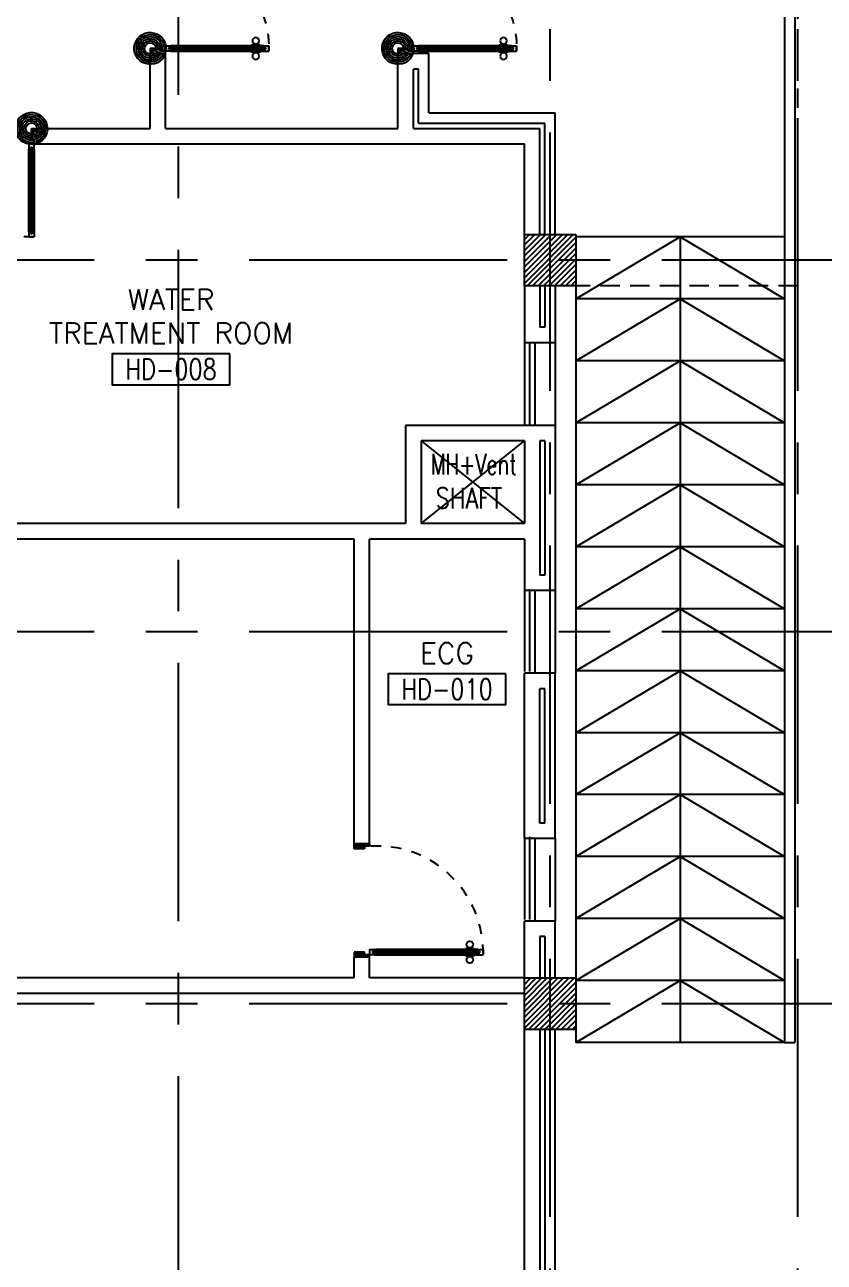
# Model space of a CAD drawing. Extents: x 417866.9 to 417960.2, y 43448 to 43538.2.
# Drawn here: x 417942.85 to 417950.59, y 43471.57 to 43483.55 of the extents above; entities that cross this region are included whole.
import ezdxf
from ezdxf.enums import TextEntityAlignment as Align

# ---------------------------------------------------------------- set-up
doc = ezdxf.new("R2010")
doc.units = 0
doc.header["$MEASUREMENT"] = 0
doc.header["$PDMODE"] = 3
doc.header["$PDSIZE"] = 0.1
for name, pattern in [('CENTERX2', [4, 2.5, -0.5, 0.5, -0.5]), ('HIDDEN', [0.375, 0.25, -0.125]), ('HIDDEN2', [0.1875, 0.125, -0.0625])]:
    doc.linetypes.add(name, pattern=pattern)
doc.layers.get('0').update_dxf_attribs({"color": 11, "linetype": 'CONTINUOUS'})
doc.layers.get('DEFPOINTS').update_dxf_attribs({"color": 11, "linetype": 'CONTINUOUS'})
for name, color, linetype in [('AX-DIM', 11, 'CONTINUOUS'), ('AXES', 11, 'CENTERX2'), ('CANOPY-LN', 11, 'CONTINUOUS'), ('COL', 11, 'CONTINUOUS'), ('DOOR', 11, 'CONTINUOUS'), ('Handrail', 11, 'CONTINUOUS'), ('HAT', 11, 'CONTINUOUS'), ('INSUL', 11, 'CONTINUOUS'), ('Ramb', 11, 'CONTINUOUS'), ('RM-BOX', 11, 'CONTINUOUS'), ('RM-NAME', 11, 'CONTINUOUS'), ('RM-NO', 11, 'CONTINUOUS'), ('SHAFT', 11, 'CONTINUOUS'), ('WALL', 11, 'CONTINUOUS'), ('WIN', 11, 'CONTINUOUS')]:
    doc.layers.add(name, color=color, linetype=linetype)
doc.styles.add('ROMANS', font='ROMANS.shx', dxfattribs={"width": 0.6})
doc.dimstyles.new('STANDARD in', dxfattribs={"dimtxt": 0.2, "dimasz": 0.1, "dimexe": 0.07, "dimexo": 0.05, "dimgap": 0.1, "dimtad": 1, "dimdec": 0, "dimlfac": 1000, "dimzin": 0, "dimdsep": 46, "dimtxsty": 'ROMANS', "dimblk": 'ARCHTICK', "dimcen": 0.05, "dimdle": 0.05, "dimclrd": 7, "dimclre": 7, "dimclrt": 2, "dimadec": 0, "dimazin": 0, "dimtfac": 1, "dimtdec": 0, "dimtmove": 2, "dimatfit": 3, "dimldrblk": 'ARCHTICK', "dimfxl": 0, "dimtolj": 1, "dimtzin": 0, "dimarcsym": 0})

# ---------------------------------------------------------------- blocks, each defined once
blk = doc.blocks.new('_ARCHTICK')
at = {"color": 0, "linetype": 'ByBlock', "const_width": 0.15}
blk.add_lwpolyline([(-0.5, -0.5), (0.5, 0.5)], dxfattribs=at)
blk = doc.blocks.new('*D194')
at = {"layer": 'AX-DIM', "color": 7, "lineweight": -2}
for p, q in [((417958.81937435, 43525.99432208099), (417958.81937435, 43466.57432208101)), ((417948.2366168632, 43525.94432208099), (417958.88937435, 43525.94432208099)), ((417948.2366168632, 43466.62432208101), (417958.88937435, 43466.62432208101))]:
    blk.add_line(p, q, dxfattribs=at)
at = {"layer": 'DEFPOINTS', "color": 0}
for p in [(417948.1866168632, 43525.94432208099), (417948.1866168632, 43466.62432208101), (417958.81937435, 43466.62432208101)]:
    blk.add_point(p, dxfattribs=at)
at = {"layer": 'AX-DIM', "color": 7, "lineweight": -2, "xscale": 0.1, "yscale": 0.1, "zscale": 0.1}
for p, rotation in [((417958.81937435, 43525.94432208099), 90), ((417958.81937435, 43466.62432208101), 270)]:
    blk.add_blockref('_ARCHTICK', p, dxfattribs=dict(at, rotation=rotation))
at = {"layer": 'AX-DIM', "color": 2, "insert": (417958.61937435, 43496.28432208107), "char_height": 0.2, "attachment_point": 5, "rotation": 90, "style": 'ROMANS'}
blk.add_mtext('\\A1;59320', dxfattribs=at)
blk = doc.blocks.new('RM1')
at = {"layer": 'RM-BOX'}
blk.add_lwpolyline([(569.8908462408872, -200), (-569.890846240829, -200), (-569.8908462407999, -500), (569.8908462407999, -500)], close=True, dxfattribs=at)
at = {"layer": 'RM-NAME', "style": 'ROMANS'}
for tag, p in [('ROOMNAME1', (-5.820766091346741e-11, 323.8095238095266)), ('ROOMNAME2', (0, 0))]:
    blk.add_attdef(tag, text='', height=200, dxfattribs=at).set_placement(p, align=Align.MIDDLE)
at = {"layer": 'RM-NO', "style": 'ROMANS', "width": 0.8}
blk.add_attdef('ROOMNO', text='', height=200, dxfattribs=at).set_placement((0, -350), align=Align.MIDDLE)
blk = doc.blocks.new('COL50')
at = {"layer": 'COL'}
blk.add_lwpolyline([(-249.9999999999709, 250), (-249.9999999999418, -250), (250, -250), (249.9999999999709, 250)], close=True, dxfattribs=at)
blk = doc.blocks.new('*X65')
at = {"color": 0}
for p, q in [((253128.5557043089, 17874.12960354456), (253615.4261007644, 18361.00000000003)), ((253128.5557043089, 17927.16261213355), (253562.3930921754, 18361.00000000003)), ((253128.5557043089, 17980.19562072254), (253509.3600835864, 18361.00000000003)), ((253128.5557043089, 18033.22862931154), (253456.3270749974, 18361.00000000003)), ((253128.5557043089, 18086.26163790053), (253403.2940664084, 18361.00000000003)), ((253128.5557043089, 18139.29464648952), (253350.2610578194, 18361.00000000003)), ((253128.5557043089, 18192.32765507852), (253297.2280492304, 18361.00000000003)), ((253128.5557043089, 18245.36066366751), (253244.1950406414, 18361.00000000003)), ((253128.5557043089, 18298.39367225651), (253191.1620320524, 18361.00000000003)), ((253128.5557043089, 18351.4266808455), (253138.1290234635, 18361.00000000003)), ((253168.4591093534, 17861.00000000003), (253628.5557043089, 18321.09659495553)), ((253221.4921179424, 17861.00000000003), (253628.5557043089, 18268.06358636653)), ((253274.5251265313, 17861.00000000003), (253628.5557043088, 18215.03057777754)), ((253327.5581351203, 17861.00000000003), (253628.5557043088, 18161.99756918855)), ((253380.5911437093, 17861.00000000003), (253628.5557043088, 18108.96456059955)), ((253433.6241522983, 17861.00000000003), (253628.5557043088, 18055.93155201056)), ((253486.6571608873, 17861.00000000003), (253628.5557043088, 18002.89854342156)), ((253539.6901694763, 17861.00000000003), (253628.5557043088, 17949.86553483257)), ((253592.7231780653, 17861.00000000003), (253628.5557043088, 17896.83252624358))]:
    blk.add_line(p, q, dxfattribs=at)
blk = doc.blocks.new('*X50')
at = {"color": 0}
for p, q in [((253128.5557043089, 25086.61877164734), (253602.9369326616, 25561.00000000003)), ((253128.5557043089, 25139.65178023634), (253549.9039240726, 25561.00000000003)), ((253128.5557043089, 25192.68478882533), (253496.8709154836, 25561.00000000003)), ((253128.5557043089, 25245.71779741432), (253443.8379068946, 25561.00000000003)), ((253128.5557043089, 25298.75080600332), (253390.8048983056, 25561.00000000003)), ((253128.5557043089, 25351.78381459231), (253337.7718897166, 25561.00000000003)), ((253128.5557043089, 25404.81682318131), (253284.7388811276, 25561.00000000003)), ((253128.5557043089, 25457.8498317703), (253231.7058725386, 25561.00000000003)), ((253128.5557043089, 25510.8828403593), (253178.6728639497, 25561.00000000003)), ((253155.9699412506, 25061.00000000003), (253628.5557043089, 25533.58576305832)), ((253209.0029498396, 25061.00000000003), (253628.5557043089, 25480.55275446933)), ((253262.0359584286, 25061.00000000003), (253628.5557043089, 25427.51974588033)), ((253315.0689670175, 25061.00000000003), (253628.5557043088, 25374.48673729134)), ((253368.1019756066, 25061.00000000003), (253628.5557043088, 25321.45372870234)), ((253421.1349841956, 25061.00000000003), (253628.5557043088, 25268.42072011335)), ((253474.1679927845, 25061.00000000003), (253628.5557043088, 25215.38771152435)), ((253527.2010013735, 25061.00000000003), (253628.5557043088, 25162.35470293536)), ((253580.2340099625, 25061.00000000003), (253628.5557043088, 25109.32169434636))]:
    blk.add_line(p, q, dxfattribs=at)
blk = doc.blocks.new('A$C010A25D0')
at = {"layer": 'DOOR', "color": 0, "linetype": 'ByBlock'}
for p, q in [((82.68563442599407, 2030.929044624965), (82.68563442599407, 2038.129044625006)), ((172.6856344259941, 2038.129044625006), (82.68563442599407, 2038.129044625006)), ((95.28563442599989, 2038.129044625006), (95.28563442599989, 2047.129044625006)), ((95.28563442599989, 2047.129044625006), (160.0856344259882, 2047.129044625006)), ((95.28563442599989, 2038.129044625006), (160.0856344259882, 2038.129044625006)), ((160.0856344259882, 2038.129044625006), (160.0856344259882, 2047.129044625006)), ((172.6856344259941, 2030.929044624965), (172.6856344259941, 2038.129044625006)), ((1000.328091647396, 2055.929044624965), (1000.328091647396, 2030.929044624965)), ((1000.328091647396, 2055.929044624965), (1150.328091647396, 2055.929044624965)), ((1150.328091647396, 2005.929044624965), (1150.328091647396, 2055.929044624965)), ((0.3280916473959223, 2030.929044624965), (0.3280916473959223, 1980.929044624965)), ((0.3280916473959223, 1980.929044624965), (0.3280916473959223, 2030.929044624965)), ((50.32809164739592, 2030.929044624936), (0.3280916473959223, 2030.929044624965)), ((50.32809164739592, 1980.929044624936), (0.3280916473668185, 1980.92904462546)), ((30.32809164739592, 2013.929044624965), (30.32809164739592, 1997.929044624965)), ((50.32809164739592, 2013.929044624965), (30.32809164739592, 2013.929044624965)), ((50.32809164739592, 1997.929044624965), (30.32809164739592, 1997.929044624965)), ((50.32809164739592, 2030.929044624936), (50.32809164739592, 2013.929044624965)), ((50.32809164739592, 1997.929044624965), (50.32809164739592, 1980.929044624936)), ((82.68563442599407, 1980.929044624936), (82.68563442599407, 1973.729044624895)), ((172.6856344259941, 1973.729044624895), (82.68563442599407, 1973.729044624895)), ((95.28563442599989, 1973.729044624895), (95.28563442599989, 1964.729044624895)), ((95.28563442599989, 1973.729044624895), (160.0856344259882, 1973.729044624895)), ((95.28563442599989, 1964.729044624895), (160.0856344259882, 1964.729044624895)), ((160.0856344259882, 1973.729044624895), (160.0856344259882, 1964.729044624895)), ((172.6856344259941, 1980.929044624936), (172.6856344259941, 1973.729044624895)), ((950.3280916473959, 2013.929044624965), (950.3280916473959, 2030.929044624965)), ((950.3280916473959, 2030.929044624965), (1000.328091647396, 2030.929044624965)), ((970.3280916473959, 2013.929044624965), (950.3280916473959, 2013.929044624965)), ((950.3280916473959, 1980.929044624965), (950.3280916473959, 1997.929044624965)), ((950.3280916473959, 1997.929044624965), (970.3280916473959, 1997.929044624965)), ((1000.328091647396, 1980.929044624965), (950.3280916473959, 1980.929044624965)), ((970.3280916473959, 1997.929044624965), (970.3280916473959, 2013.929044624965)), ((1000.328091647396, 1980.929044624965), (1000.328091647396, 2030.929044624965)), ((1000.328091647396, 2030.929044624965), (1050.328091647396, 2030.929044624965)), ((1050.328091647396, 2030.929044624965), (1050.328091647396, 2005.929044624965)), ((1050.328091647396, 2005.929044624965), (1150.328091647396, 2005.929044624965)), ((50.32809164739592, 130.9309426234613), (0.3280916473668185, 130.9309426229374)), ((0.3280916473959223, 130.9309426234322), (0.3280916473959223, 80.9309426234322)), ((0.3280916473959223, 80.9309426234322), (0.3280916473959223, 130.9309426234322)), ((50.32809164739592, 113.9309426234322), (50.32809164739592, 130.9309426234613)), ((172.6856344259941, 138.1309426235021), (82.68563442599407, 138.1309426235021)), ((82.68563442599407, 130.9309426234613), (82.68563442599407, 138.1309426235021)), ((95.28563442599989, 147.1309426235021), (160.0856344259882, 147.1309426235021)), ((95.28563442599989, 138.1309426235021), (95.28563442599989, 147.1309426235021)), ((95.28563442599989, 138.1309426235021), (160.0856344259882, 138.1309426235021)), ((160.0856344259882, 138.1309426235021), (160.0856344259882, 147.1309426235021)), ((172.6856344259941, 130.9309426234613), (172.6856344259941, 138.1309426235021)), ((1000.328091647396, 130.9309426234322), (950.3280916473959, 130.9309426234322)), ((950.3280916473959, 130.9309426234322), (950.3280916473959, 113.9309426234322)), ((1000.328091647396, 130.9309426234322), (1000.328091647396, 80.9309426234322)), ((50.32809164739592, 80.9309426234613), (0.3280916473959223, 80.9309426234322)), ((50.32809164739592, 113.9309426234322), (30.32809164739592, 113.9309426234322)), ((30.32809164739592, 97.9309426234322), (30.32809164739592, 113.9309426234322)), ((50.32809164739592, 97.9309426234322), (30.32809164739592, 97.9309426234322)), ((50.32809164739592, 80.9309426234613), (50.32809164739592, 97.9309426234322)), ((82.68563442599407, 80.9309426234322), (82.68563442599407, 73.73094262339146)), ((172.6856344259941, 73.73094262339146), (82.68563442599407, 73.73094262339146)), ((95.28563442599989, 73.73094262339146), (160.0856344259882, 73.73094262339146)), ((95.28563442599989, 73.73094262339146), (95.28563442599989, 64.73094262339146)), ((95.28563442599989, 64.73094262339146), (160.0856344259882, 64.73094262339146)), ((160.0856344259882, 73.73094262339146), (160.0856344259882, 64.73094262339146)), ((172.6856344259941, 80.9309426234322), (172.6856344259941, 73.73094262339146)), ((950.3280916473959, 113.9309426234322), (970.3280916473959, 113.9309426234322)), ((970.3280916473959, 97.9309426234322), (950.3280916473959, 97.9309426234322)), ((950.3280916473959, 97.9309426234322), (950.3280916473959, 80.9309426234322)), ((950.3280916473959, 80.9309426234322), (1000.328091647396, 80.9309426234322)), ((970.3280916473959, 113.9309426234322), (970.3280916473959, 97.9309426234322)), ((1000.328091647396, 55.9309426234322), (1000.328091647396, 80.9309426234322)), ((1000.328091647396, 80.9309426234322), (1050.328091647396, 80.9309426234322)), ((1000.328091647396, 55.9309426234322), (1150.328091647396, 55.9309426234322)), ((1050.328091647396, 80.9309426234322), (1050.328091647396, 105.9309426234322)), ((1050.328091647396, 105.9309426234322), (1150.328091647396, 105.9309426234322)), ((1150.328091647396, 105.9309426234322), (1150.328091647396, 55.9309426234322))]:
    blk.add_line(p, q, dxfattribs=at)
at = {"layer": 'DOOR', "color": 9, "linetype": 'ByBlock'}
for p, q in [((1150.328091647396, 2005.929044624965), (1036.618161654951, 2055.929044624965)), ((1150.328091647396, 2005.929044624965), (1110.182357331541, 2055.929044624965)), ((1150.328091647396, 2005.929044624965), (1050.328091647396, 2019.286330668459)), ((1150.328091647396, 105.9309426234322), (1036.618161654951, 55.9309426234322)), ((1150.328091647396, 105.9309426234322), (1050.328091647396, 92.57365657993796)), ((1150.328091647396, 105.9309426234322), (1110.182357331541, 55.9309426234322))]:
    blk.add_line(p, q, dxfattribs=at)
at = {"layer": 'DOOR', "linetype": 'ByBlock'}
for p, q in [((950.3280916473959, 2030.929044624965), (50.32809164739592, 2030.929044624936)), ((950.3280916473959, 2013.929044624965), (50.32809164739592, 2013.929044624965)), ((950.3280916473959, 1997.929044624965), (50.32809164739592, 1997.929044624965)), ((50.32809164739592, 1980.929044624936), (950.3280916473959, 1980.929044624965)), ((50.32809164739592, 130.9309426234613), (950.3280916473959, 130.9309426234322)), ((950.3280916473959, 113.9309426234322), (50.32809164739592, 113.9309426234322)), ((950.3280916473959, 97.9309426234322), (50.32809164739592, 97.9309426234322)), ((950.3280916473959, 80.9309426234322), (50.32809164739592, 80.9309426234613)), ((1150.328091647396, 55.9309426234322), (1000.328091647396, 55.9309426234322))]:
    blk.add_line(p, q, dxfattribs=at)
at = {"layer": 'DOOR', "color": 0, "linetype": 'ByBlock'}
for centre in [(127.6856344259941, 2079.459988839953), (127.6856344259941, 1932.398100409977), (127.6856344259941, 179.4618868384205), (127.6856344259941, 32.39999840844393)]:
    blk.add_circle(centre, 32.39999999998526, dxfattribs=at)
at = {"layer": 'DOOR', "color": 9, "linetype": 'ByBlock'}
for centre, radius, start, end in [((1150.328091647396, 2005.929044624994), 154.4019578127773, 161.1052885492949, 166.2857707775517), ((1150.328091647396, 2005.929044624994), 134.4019578127773, 158.159849393033, 169.2800236451575), ((1150.328091647396, 2005.929044624994), 114.4019578127773, 154.0838418820645, 167.3774258712927), ((1150.328091647396, 2005.929044624994), 94.40195781277725, 148.0181880330849, 180), ((1150.328091647396, 2005.929044624994), 74.40195781277725, 137.7764264168306, 180), ((1150.328091647396, 2005.929044624994), 54.40195781277725, 113.2073828919763, 180), ((1150.328091647396, 2005.929044624994), 34.40195781277725, 90, 180), ((1150.328091647396, 2005.929044624994), 14.40195781277725, 90, 180), ((1150.328091647396, 105.9309426234031), 154.4019578127773, 193.7142292224483, 198.8947114507051), ((1150.328091647396, 105.9309426234031), 134.4019578127773, 190.7199763548425, 201.840150606967), ((1150.328091647396, 105.9309426234031), 114.4019578127773, 192.6225741287073, 205.9161581179354), ((1150.328091647396, 105.9309426234031), 94.40195781277725, 180, 211.9818119669151), ((1150.328091647396, 105.9309426234031), 74.40195781277725, 180, 222.2235735831694), ((1150.328091647396, 105.9309426234031), 54.40195781277725, 180, 246.7926171080237), ((1150.328091647396, 105.9309426234031), 34.40195781277725, 180, 270), ((1150.328091647396, 105.9309426234031), 14.40195781277725, 180, 270)]:
    blk.add_arc(centre, radius, start, end, dxfattribs=at)
at = {"layer": 'DOOR', "linetype": 'HIDDEN', "ltscale": 0.5}
for centre, start, end in [((951.2650005307078, 2005.929044624962), 178.4940487553375, 272.9568179741082), ((951.2650005307078, 105.9309426234358), 87.04318202589187, 181.5059512446625)]:
    blk.add_arc(centre, 951.2654753939869, start, end, dxfattribs=at)
at = {"layer": 'WALL'}
blk.add_line((1000.328091647396, 55.93189164267824), (1150.328091647396, 55.9309426234322), dxfattribs=at)
blk = doc.blocks.new('A$C272A55A0')
at = {"layer": 'DOOR', "color": 0, "linetype": 'ByBlock'}
for p, q in [((-0.0001203324354719371, 900.3541752648598), (-0.0001203324500238523, 1050.354175264831)), ((49.99987966756453, 1050.354175264918), (-0.0001203324354719371, 1050.354175264918)), ((49.99987966756453, 950.354175264918), (49.99987966756453, 1050.354175264918)), ((1749.999879667535, 950.354175264918), (1749.999879667535, 1050.354175264918)), ((1749.999879667535, 1050.354175264918), (1799.999879667535, 1050.354175264918)), ((1799.999879667535, 1050.354175264918), (1799.999879667535, 900.354175264918)), ((-0.0001203324354719371, 900.354175264918), (24.99987966756453, 900.354175264918)), ((24.99987966756453, 950.354175264918), (49.99987966756453, 950.354175264918)), ((24.99987966756453, 900.354175264918), (24.99987966756453, 950.354175264918)), ((74.99987966756453, 900.354175264918), (24.99987966756453, 900.354175264918)), ((24.99987966756453, 850.354175264918), (24.99987966756453, 900.354175264918)), ((41.99987966756453, 850.354175264918), (24.99987966756453, 850.354175264918)), ((57.99987966756453, 870.354175264918), (41.99987966756453, 870.354175264918)), ((41.99987966756453, 870.354175264918), (41.99987966756453, 850.354175264918)), ((57.99987966756453, 850.354175264918), (57.99987966756453, 870.354175264918)), ((74.99987966756453, 850.354175264918), (57.99987966756453, 850.354175264918)), ((74.99987966756453, 900.354175264918), (74.99987966756453, 850.354175264918)), ((1724.999879667535, 900.354175264918), (1774.999879667535, 900.354175264918)), ((1724.999879667535, 900.354175264918), (1724.999879667535, 850.354175264918)), ((1724.999879667535, 850.354175264918), (1741.999879667535, 850.354175264918)), ((1741.999879667535, 870.354175264918), (1757.999879667535, 870.354175264918)), ((1741.999879667535, 850.354175264918), (1741.999879667535, 870.354175264918)), ((1774.999879667535, 950.354175264918), (1749.999879667535, 950.354175264918)), ((1757.999879667535, 870.354175264918), (1757.999879667535, 850.354175264918)), ((1757.999879667535, 850.354175264918), (1774.999879667535, 850.354175264918)), ((1774.999879667535, 900.354175264918), (1774.999879667535, 950.354175264918)), ((1799.999879667535, 900.354175264918), (1774.999879667535, 900.354175264918)), ((1774.999879667535, 850.354175264918), (1774.999879667535, 900.354175264918)), ((1717.799879667495, 160.1117180435103), (1708.799879667495, 160.1117180435103)), ((1708.799879667495, 95.31171804352198), (1708.799879667495, 160.1117180435103)), ((1724.999879667535, 172.7117180435162), (1717.799879667495, 172.7117180435162)), ((1717.799879667495, 172.7117180435162), (1717.799879667495, 82.71171804351616)), ((1717.799879667495, 95.31171804352198), (1717.799879667495, 160.1117180435103)), ((1774.999879667535, 172.7117180435162), (1782.199879667576, 172.7117180435162)), ((1782.199879667576, 172.7117180435162), (1782.199879667576, 82.71171804351616)), ((1782.199879667576, 160.1117180435103), (1791.199879667576, 160.1117180435103)), ((1782.199879667576, 95.31171804352198), (1782.199879667576, 160.1117180435103)), ((1791.199879667576, 95.31171804352198), (1791.199879667576, 160.1117180435103)), ((24.99987966756453, 50.35417526491801), (41.99987966753542, 50.35417526491801)), ((24.99987966756453, 50.35417526491801), (24.99987966756453, 0.3541752649180125)), ((24.99987966756453, 0.3541752649180125), (74.99987966756453, 0.3541752649180125)), ((74.99987966756453, 0.3541752649180125), (24.99987966756453, 0.3541752649180125)), ((41.99987966753542, 50.35417526491801), (41.99987966753542, 30.35417526491801)), ((41.99987966756453, 30.35417526491801), (57.99987966756453, 30.35417526491801)), ((57.99987966756453, 50.35417526491801), (74.99987966756453, 50.35417526491801)), ((57.99987966756453, 50.35417526491801), (57.99987966756453, 30.35417526491801)), ((74.99987966756453, 50.35417526491801), (74.99987966704066, 0.3541752648889087)), ((1717.799879667495, 95.31171804352198), (1708.799879667495, 95.31171804352198)), ((1724.999879667535, 82.71171804351616), (1717.799879667495, 82.71171804351616)), ((1741.999879667535, 50.35417526491801), (1724.999879667535, 50.35417526491801)), ((1724.999879667535, 50.35417526491801), (1724.999879668059, 0.3541752648889087)), ((1774.999879667535, 0.3541752649180125), (1724.999879667535, 0.3541752649180125)), ((1724.999879667535, 0.3541752649180125), (1774.999879667535, 0.3541752649180125)), ((1741.999879667535, 50.35417526491801), (1741.999879667535, 30.35417526491801)), ((1757.999879667535, 30.35417526491801), (1741.999879667535, 30.35417526491801)), ((1774.999879667535, 50.35417526491801), (1757.999879667565, 50.35417526491801)), ((1757.999879667565, 50.35417526491801), (1757.999879667565, 30.35417526491801)), ((1774.999879667535, 82.71171804351616), (1782.199879667576, 82.71171804351616)), ((1774.999879667535, 50.35417526491801), (1774.999879667535, 0.3541752649180125)), ((1782.199879667576, 95.31171804352198), (1791.199879667576, 95.31171804352198))]:
    blk.add_line(p, q, dxfattribs=at)
at = {"layer": 'DOOR', "color": 9, "linetype": 'ByBlock'}
for p, q in [((49.99987966756453, 1050.354175264918), (-0.0001203324354719371, 1010.208440949064)), ((49.99987966756453, 1050.354175264918), (-0.0001203324354719371, 936.6442452724732)), ((49.99987966756453, 1050.354175264918), (36.64259362407029, 950.354175264918)), ((1749.999879667535, 1050.354175264918), (1799.999879667535, 1010.208440949064)), ((1749.999879667535, 1050.354175264918), (1799.999879667535, 936.6442452724732)), ((1749.999879667535, 1050.354175264918), (1763.35716571103, 950.354175264918))]:
    blk.add_line(p, q, dxfattribs=at)
at = {"layer": 'DOOR', "linetype": 'ByBlock'}
for p, q in [((24.99987966756453, 850.354175264918), (24.99987966756453, 50.35417526491801)), ((41.99987966756453, 850.354175264918), (41.99987966753542, 50.35417526491801)), ((57.99987966756453, 850.354175264918), (57.99987966756453, 50.35417526491801)), ((74.99987966756453, 50.35417526491801), (74.99987966756453, 850.354175264918)), ((1724.999879667535, 50.35417526491801), (1724.999879667535, 850.354175264918)), ((1741.999879667535, 850.354175264918), (1741.999879667535, 50.35417526491801)), ((1757.999879667535, 850.354175264918), (1757.999879667565, 50.35417526491801)), ((1774.999879667535, 850.354175264918), (1774.999879667535, 50.35417526491801))]:
    blk.add_line(p, q, dxfattribs=at)
at = {"layer": 'DOOR', "color": 0, "linetype": 'ByBlock'}
for centre in [(1676.468935452576, 127.7117180435162), (1823.530823882553, 127.7117180435162)]:
    blk.add_circle(centre, 32.39999999998526, dxfattribs=at)
at = {"layer": 'DOOR', "color": 9, "linetype": 'ByBlock'}
for centre, radius, start, end in [((49.99987966756453, 1050.354175264918), 54.40195781277725, 203.2073828919769, 270), ((49.99987966756453, 1050.354175264918), 74.40195781277725, 227.7764264168309, 270), ((49.99987966756453, 1050.354175264918), 94.40195781277725, 238.0181880330829, 270), ((49.99987966756453, 1050.354175264918), 34.40195781277725, 180, 270), ((49.99987966756453, 1050.354175264918), 14.40195781277725, 180, 270), ((1749.999879667535, 1050.354175264918), 14.40195781277725, 270, 0), ((1749.999879667535, 1050.354175264918), 34.40195781277725, 270, 0), ((1749.999879667535, 1050.354175264918), 54.40195781277725, 270, 336.7926171080232), ((1749.999879667535, 1050.354175264918), 74.40195781277725, 270, 312.2235735831691), ((1749.999879667535, 1050.354175264918), 94.40195781277725, 270, 301.9818119669171), ((49.99987966756453, 1050.354175264918), 114.4019578127773, 244.083841882062, 257.3774258712915), ((49.99987966756453, 1050.354175264918), 134.4019578127773, 248.1598493930308, 259.2800236451595), ((49.99987966756453, 1050.354175264918), 154.4019578127773, 251.1052885492919, 256.2857707775486), ((1749.999879667535, 1050.354175264918), 114.4019578127773, 282.6225741287084, 295.916158117938), ((1749.999879667535, 1050.354175264918), 134.4019578127773, 280.7199763548405, 291.8401506069692), ((1749.999879667535, 1050.354175264918), 154.4019578127773, 283.7142292224514, 288.8947114507081)]:
    blk.add_arc(centre, radius, start, end, dxfattribs=at)
at = {"layer": 'DOOR', "linetype": 'HIDDEN', "ltscale": 0.5}
for centre, radius, start, end in [((49.99987966756453, 851.395841931575), 851.4087845464003, 268.3173765331032, 3.296482377102192), ((1749.999879667521, 851.3958419315459), 851.4087845463584, 176.7035176228957, 271.6826234668978)]:
    blk.add_arc(centre, radius, start, end, dxfattribs=at)
at = {"layer": 'WALL', "linetype": 'ByBlock'}
blk.add_line((1799.999879667565, 900.3541752650344), (1799.99987966755, 1050.354175265005), dxfattribs=at)
blk = doc.blocks.new('A$C2B543BD4')
at = {"layer": 'DOOR', "color": 0, "linetype": 'ByBlock'}
for p, q in [((149.999435845908, 1155.930932335588), (-0.0005641540919896215, 1155.930932335588)), ((149.999435845908, 1155.930932335588), (-0.0005641540919896215, 1155.930932335588)), ((-0.0005641540919896215, 1155.930932335588), (149.999435845908, 1155.930932335588)), ((-0.0005641540919896215, 1105.930932335588), (-0.0005641540919896215, 1155.930932335588)), ((99.99943584590801, 1105.930932335588), (-0.0005641540919896215, 1105.930932335588)), ((149.999435845908, 1130.930932335588), (99.99943584590801, 1130.930932335588)), ((99.99943584590801, 1130.930932335588), (99.99943584590801, 1105.930932335588)), ((149.999435845908, 1155.930932335588), (149.999435845908, 1130.930932335588)), ((149.999435845908, 130.9309323355847), (149.999435845908, 80.93093233558466)), ((149.999435845908, 130.9309323355847), (199.999435845908, 130.9309323355847)), ((199.999435845908, 130.9309323355847), (199.999435845908, 113.9309323355847)), ((1077.64189306731, 138.1309323356254), (1167.64189306731, 138.1309323356254)), ((1077.64189306731, 130.9309323355847), (1077.64189306731, 138.1309323356254)), ((1155.041893067304, 147.1309323356254), (1090.241893067316, 147.1309323356254)), ((1090.241893067316, 138.1309323356254), (1090.241893067316, 147.1309323356254)), ((1155.041893067304, 138.1309323356254), (1090.241893067316, 138.1309323356254)), ((1155.041893067304, 138.1309323356254), (1155.041893067304, 147.1309323356254)), ((1167.64189306731, 130.9309323355847), (1167.64189306731, 138.1309323356254)), ((1199.999435845908, 130.9309323355847), (1249.999435845937, 130.9309323350608)), ((1199.999435845908, 113.9309323355847), (1199.999435845908, 130.9309323355847)), ((1249.999435845908, 130.9309323355847), (1249.999435845908, 80.93093233558466)), ((1249.999435845908, 130.9309323355847), (1249.999435845908, 80.93093233558466)), ((1249.999435845908, 80.93093233558466), (1249.999435845908, 130.9309323355847)), ((99.99943584590801, 105.9309323355847), (-0.0005641540919896215, 105.9309323355847)), ((-0.0005641540919896215, 105.9309323355847), (-0.0005641540919896215, 55.93093233558466)), ((149.999435845908, 55.93093233558466), (-0.0005641540919896215, 55.93093233558466)), ((99.99943584590801, 80.93093233558466), (99.99943584590801, 105.9309323355847)), ((149.999435845908, 80.93093233558466), (99.99943584590801, 80.93093233558466)), ((149.999435845908, 55.93093233558466), (149.999435845908, 80.93093233558466)), ((199.999435845908, 80.93093233558466), (149.999435845908, 80.93093233558466)), ((179.999435845908, 113.9309323355847), (179.999435845908, 97.93093233558466)), ((199.999435845908, 113.9309323355847), (179.999435845908, 113.9309323355847)), ((179.999435845908, 97.93093233558466), (199.999435845908, 97.93093233558466)), ((199.999435845908, 97.93093233558466), (199.999435845908, 80.93093233558466)), ((1077.64189306731, 80.93093233558466), (1077.64189306731, 73.73093233554391)), ((1077.64189306731, 73.73093233554391), (1167.64189306731, 73.73093233554391)), ((1155.041893067304, 73.73093233554391), (1090.241893067316, 73.73093233554391)), ((1090.241893067316, 73.73093233554391), (1090.241893067316, 64.73093233554391)), ((1155.041893067304, 64.73093233554391), (1090.241893067316, 64.73093233554391)), ((1155.041893067304, 73.73093233554391), (1155.041893067304, 64.73093233554391)), ((1167.64189306731, 80.93093233558466), (1167.64189306731, 73.73093233554391)), ((1199.999435845908, 113.9309323355847), (1219.999435845908, 113.9309323355847)), ((1199.999435845908, 97.93093233555555), (1219.999435845908, 97.93093233555555)), ((1199.999435845908, 80.93093233558466), (1199.999435845908, 97.93093233555555)), ((1199.999435845908, 80.93093233558466), (1249.999435845908, 80.93093233558466)), ((1219.999435845908, 97.93093233558466), (1219.999435845908, 113.9309323355847))]:
    blk.add_line(p, q, dxfattribs=at)
at = {"layer": 'DOOR', "color": 9, "linetype": 'ByBlock'}
for p, q in [((-0.0005641540919896215, 1105.930932335588), (113.7093658383528, 1155.930932335588)), ((-0.0005641540919896215, 1105.930932335588), (40.14517016176251, 1155.930932335588)), ((-0.0005641540919896215, 1105.930932335588), (99.99943584590801, 1119.288218379083)), ((-0.0005641540919896215, 105.9309323355847), (40.14517016176251, 55.93093233558466)), ((-0.0005641540919896215, 105.9309323355847), (113.7093658383528, 55.93093233558466)), ((-0.0005641540919896215, 105.9309323355847), (99.99943584590801, 92.57364629209042))]:
    blk.add_line(p, q, dxfattribs=at)
at = {"layer": 'DOOR', "linetype": 'ByBlock'}
for p, q in [((1199.999435845908, 130.9309323355847), (199.999435845908, 130.9309323355847)), ((199.999435845908, 113.9309323355847), (1199.999435845908, 113.9309323355847)), ((199.999435845908, 97.93093233558466), (1199.999435845908, 97.93093233555555)), ((199.999435845908, 80.93093233558466), (1199.999435845908, 80.93093233558466))]:
    blk.add_line(p, q, dxfattribs=at)
at = {"layer": 'DOOR', "color": 0, "linetype": 'ByBlock'}
for centre in [(1122.64189306731, 179.4618765505438), (1122.64189306731, 32.39998812056729)]:
    blk.add_circle(centre, 32.39999999998526, dxfattribs=at)
at = {"layer": 'DOOR', "color": 9, "linetype": 'ByBlock'}
for centre, radius, start, end in [((-0.0005641540919896215, 1105.930932335588), 34.40195781277725, 0, 90), ((-0.0005641540919896215, 1105.930932335588), 14.40195781277725, 0, 90), ((-0.0005641540919896215, 1105.930932335588), 54.40195781277725, 0, 66.79261710802317), ((-0.0005641540919896215, 1105.930932335588), 74.40195781277725, 0, 42.223573583169), ((-0.0005641540919896215, 1105.930932335588), 94.40195781277725, 0, 31.98181196691715), ((-0.0005641540919896215, 1105.930932335588), 134.4019578127773, 10.71997635484061, 21.84015060696953), ((-0.0005641540919896215, 1105.930932335588), 154.4019578127773, 13.71422922245134, 18.89471145070807), ((-0.0005641540919896215, 105.9309323355847), 14.40195781277725, 270, 0), ((-0.0005641540919896215, 105.9309323355847), 34.40195781277725, 270, 0), ((-0.0005641540919896215, 105.9309323355847), 54.40195781277725, 293.2073828919769, 0), ((-0.0005641540919896215, 105.9309323355847), 74.40195781277725, 317.776426416831, 0), ((-0.0005641540919896215, 105.9309323355847), 94.40195781277725, 328.0181880330828, 0), ((-0.0005641540919896215, 105.9309323355847), 114.4019578127773, 334.083841882062, 347.3774258712913), ((-0.0005641540919896215, 105.9309323355847), 134.4019578127773, 338.1598493930305, 349.2800236451594), ((-0.0005641540919896215, 105.9309323355847), 154.4019578127773, 341.105288549292, 346.2857707775487)]:
    blk.add_arc(centre, radius, start, end, dxfattribs=at)
at = {"layer": 'DOOR', "linetype": 'HIDDEN', "ltscale": 0.5}
blk.add_arc((222.7267085729545, 105.9309323353227), 1027.57688578464, 358.6059088599783, 94.05853084776227, dxfattribs=at)

msp = doc.modelspace()

# ---------------------------------------------------------------- linework, layer by layer
at = {"layer": 'AXES'}
for p, q in [((417947.9366168632, 43460.01002843701), (417947.9366168632, 43537.5491122161)), ((417950.3366168633, 43460.01002843701), (417950.3366168632, 43537.5491122161)), ((417944.3366168633, 43466.87432208098), (417944.3366168633, 43525.69432208099)), ((417959.51937435, 43481.27432208101), (417889.6966168632, 43481.27432208101)), ((417959.51937435, 43477.674322081), (417889.6966168632, 43477.674322081)), ((417959.51937435, 43474.074322081), (417889.6966168632, 43474.074322081))]:
    msp.add_line(p, q, dxfattribs=at)
at = {"layer": 'CANOPY-LN', "linetype": 'HIDDEN2', "ltscale": 1.5}
for q in [(417950.3366168633, 43488.72432208099), (417948.1866168632, 43481.02432208101)]:
    msp.add_line((417950.3366168633, 43481.02432208101), q, dxfattribs=at)
at = {"layer": 'Handrail'}
for p, q in [((417950.2066168633, 43487.69542873909), (417950.2066168634, 43482.699322081)), ((417950.3066168631, 43487.69542873909), (417950.3066168635, 43482.699322081)), ((417950.2066168633, 43482.699322081), (417950.2066168634, 43473.69932208101)), ((417950.3066168632, 43482.699322081), (417950.3066168634, 43473.69932208101)), ((417948.1866168751, 43481.49932208099), (417948.1866168751, 43473.69932208102)), ((417950.2066168634, 43473.69932208101), (417950.3066168634, 43473.69932208101))]:
    msp.add_line(p, q, dxfattribs=at)
at = {"layer": 'INSUL'}
for p, q in [((417946.6616168632, 43483.12432334639), (417946.6116168633, 43483.12432303006)), ((417946.6116168633, 43482.549322081), (417946.6116168633, 43483.12432303006)), ((417946.6616168632, 43482.59932208099), (417946.6616168632, 43483.12432334639)), ((417946.6116168633, 43482.549322081), (417947.8366168633, 43482.549322081)), ((417946.6616168632, 43482.59932208099), (417947.8866168633, 43482.59932208099)), ((417947.8366168633, 43481.52432208101), (417947.8366168633, 43482.549322081)), ((417947.8866168633, 43481.52432208101), (417947.8866168633, 43482.59932208099)), ((417947.8366168633, 43481.02432208101), (417947.8366168633, 43480.62432208098)), ((417947.8866168633, 43481.02432208101), (417947.8866168633, 43480.62432208098)), ((417947.8866168633, 43480.62432208098), (417947.8366168633, 43480.62432208098)), ((417947.8366168633, 43479.52432208101), (417947.8366168633, 43478.22432208099)), ((417947.8866168633, 43479.52432208101), (417947.8366168633, 43479.52432208101)), ((417947.8866168633, 43479.52432208101), (417947.8866168633, 43478.22432208099)), ((417947.8866168633, 43478.22432208099), (417947.8366168633, 43478.22432208099)), ((417947.8366168633, 43475.824322081), (417947.8366168633, 43477.12432208098)), ((417947.8866168633, 43477.12432208098), (417947.8366168633, 43477.12432208098)), ((417947.8866168633, 43475.824322081), (417947.8866168633, 43477.12432208098)), ((417947.8866168633, 43475.824322081), (417947.8366168633, 43475.824322081)), ((417947.8366168633, 43474.72432208099), (417947.8366168633, 43474.324322081)), ((417947.8866168633, 43474.72432208099), (417947.8366168633, 43474.72432208099)), ((417947.8866168633, 43474.72432208099), (417947.8866168633, 43474.324322081)), ((417947.8366168633, 43473.824322081), (417947.8366168633, 43467.12432208098)), ((417947.8866168633, 43473.824322081), (417947.8866168633, 43467.12432208098))]:
    msp.add_line(p, q, dxfattribs=at)
at = {"layer": 'Ramb'}
for p, q in [((417950.2066168633, 43481.49932208099), (417948.1866168751, 43481.49932208099)), ((417948.1866168751, 43480.89932208099), (417949.1966168692, 43481.49932208099)), ((417949.1966168692, 43481.49932208099), (417949.1966168692, 43473.699322081)), ((417949.1966168692, 43481.49932208099), (417950.2066168633, 43480.89932208099)), ((417950.2066168633, 43480.89932208099), (417948.1866168751, 43480.89932208099)), ((417948.1866168751, 43480.29932208098), (417949.1966168692, 43480.89932208098)), ((417949.1966168692, 43480.89932208098), (417950.2066168633, 43480.29932208098)), ((417950.2066168633, 43480.29932208099), (417948.1866168751, 43480.29932208099)), ((417948.1866168751, 43479.699322081), (417949.1966168692, 43480.29932208099)), ((417949.1966168692, 43480.29932208099), (417950.2066168633, 43479.699322081)), ((417950.2066168633, 43479.699322081), (417948.1866168751, 43479.699322081)), ((417948.1866168751, 43479.099322081), (417949.1966168692, 43479.699322081)), ((417949.1966168692, 43479.699322081), (417950.2066168633, 43479.099322081)), ((417950.2066168633, 43479.099322081), (417948.1866168751, 43479.099322081)), ((417948.1866168751, 43478.499322081), (417949.1966168692, 43479.099322081)), ((417949.1966168692, 43479.099322081), (417950.2066168633, 43478.499322081)), ((417950.2066168633, 43478.49932208099), (417948.1866168751, 43478.49932208099)), ((417948.1866168752, 43477.89932208097), (417949.1966168692, 43478.49932208097)), ((417949.1966168692, 43478.49932208097), (417950.2066168633, 43477.89932208097)), ((417950.2066168633, 43477.899322081), (417948.1866168751, 43477.899322081)), ((417948.1866168752, 43477.29932208097), (417949.1966168692, 43477.89932208097)), ((417949.1966168692, 43477.89932208097), (417950.2066168633, 43477.29932208097)), ((417950.2066168633, 43477.299322081), (417948.1866168751, 43477.29932208099)), ((417948.1866168751, 43476.699322081), (417949.1966168692, 43477.299322081)), ((417949.1966168692, 43477.299322081), (417950.2066168633, 43476.699322081)), ((417950.2066168633, 43476.699322081), (417948.1866168751, 43476.699322081)), ((417948.1866168752, 43476.09932208096), (417949.1966168692, 43476.69932208096)), ((417949.1966168692, 43476.69932208096), (417950.2066168633, 43476.09932208096)), ((417950.2066168633, 43476.09932208101), (417948.1866168751, 43476.09932208101)), ((417948.1866168751, 43475.49932208101), (417949.1966168692, 43476.09932208101)), ((417949.1966168692, 43476.09932208101), (417950.2066168633, 43475.49932208101)), ((417950.2066168633, 43475.49932208101), (417948.1866168751, 43475.49932208101)), ((417948.1866168751, 43474.89932208102), (417949.1966168692, 43475.49932208101)), ((417949.1966168692, 43475.49932208101), (417950.2066168633, 43474.89932208102)), ((417950.2066168633, 43474.899322081), (417948.1866168751, 43474.89932208101)), ((417948.1866168752, 43474.29932208096), (417949.1966168693, 43474.89932208096)), ((417949.1966168693, 43474.89932208096), (417950.2066168634, 43474.29932208096)), ((417950.2066168633, 43474.299322081), (417948.1866168751, 43474.29932208101)), ((417948.1866168752, 43473.699322081), (417949.1966168692, 43474.299322081)), ((417949.1966168692, 43474.299322081), (417950.2066168633, 43473.699322081)), ((417950.2066168633, 43473.69932208101), (417948.1866168751, 43473.69932208102))]:
    msp.add_line(p, q, dxfattribs=at)
at = {"layer": 'SHAFT', "color": 251, "linetype": 'ByBlock'}
for p, q in [((417946.6866168632, 43478.72432208099), (417947.6866168632, 43479.52432208101)), ((417946.6866168632, 43479.52432208101), (417947.6866168632, 43478.72432208099))]:
    msp.add_line(p, q, dxfattribs=at)
at = {"layer": 'WALL'}
for p, q in [((417944.2116168633, 43483.27432303005), (417944.0616168632, 43483.27432208104)), ((417944.0616168632, 43482.549322081), (417944.0616168632, 43483.27432208104)), ((417944.2116168633, 43482.549322081), (417944.2116168633, 43483.27432303005)), ((417946.7616168633, 43483.27432397907), (417946.4616168633, 43483.27432208104)), ((417946.4616168633, 43482.549322081), (417946.4616168633, 43483.27432208104)), ((417946.7616168633, 43482.699322081), (417946.7616168633, 43483.27432397907)), ((417946.7616168633, 43482.699322081), (417947.9866168633, 43482.699322081)), ((417947.9866168633, 43481.52432208101), (417947.9866168633, 43482.699322081)), ((417942.9616149652, 43482.549322081), (417944.0616168632, 43482.549322081)), ((417942.9616149652, 43482.549322081), (417944.0616168632, 43482.549322081)), ((417942.9616149652, 43482.40112964637), (417942.9616149652, 43482.549322081)), ((417944.2116168633, 43482.549322081), (417946.4616168633, 43482.549322081)), ((417942.9397955368, 43482.39932208101), (417947.6866168632, 43482.39932208101)), ((417947.6866168632, 43481.52432208101), (417947.6866168632, 43482.39932208101)), ((417947.6866168632, 43481.02432208101), (417947.6866168632, 43480.47432208099)), ((417947.9866168633, 43481.02432208101), (417947.9866168633, 43480.47432208099)), ((417947.9866168633, 43480.47432208099), (417947.6866168632, 43480.47432208099)), ((417947.9866168633, 43479.674322081), (417946.5366168632, 43479.674322081)), ((417946.5366168632, 43479.674322081), (417946.5366168632, 43478.72432208099)), ((417947.9866168633, 43479.674322081), (417947.9866168633, 43478.074322081)), ((417947.6866168632, 43479.52432208101), (417946.6866168632, 43479.52432208101)), ((417946.6866168632, 43479.52432208101), (417946.6866168632, 43478.72432208099)), ((417947.6866168632, 43479.52432208101), (417947.6866168632, 43478.72432208099)), ((417946.5366168632, 43478.72432208099), (417940.6366168633, 43478.72432208099)), ((417947.6866168632, 43478.72432208099), (417946.6866168632, 43478.72432208099)), ((417946.0366168632, 43478.574322081), (417940.6366168633, 43478.574322081)), ((417946.0366168632, 43475.6243220692), (417946.0366168632, 43478.574322081)), ((417947.6866168632, 43478.574322081), (417946.1866168633, 43478.574322081)), ((417946.1866168632, 43475.6243220692), (417946.1866168633, 43478.574322081)), ((417947.6866168632, 43478.574322081), (417947.6866168632, 43478.09041387867)), ((417947.9866168633, 43478.074322081), (417947.6866168632, 43478.074322081)), ((417947.6866168632, 43475.674322081), (417947.6866168632, 43477.27432208101)), ((417947.9866168633, 43477.27432208101), (417947.6866168632, 43477.27432208101)), ((417947.9866168633, 43475.674322081), (417947.9866168633, 43477.27432208101)), ((417947.9866168633, 43475.674322081), (417947.6866168632, 43475.674322081)), ((417946.1866168632, 43475.6243220692), (417946.0366168632, 43475.6243220692)), ((417947.6866168632, 43474.324322081), (417947.6866168632, 43474.87432208098)), ((417947.9866168633, 43474.87432208098), (417947.6866168632, 43474.87432208098)), ((417947.9866168633, 43474.324322081), (417947.9866168633, 43474.87432208098)), ((417946.0366168632, 43474.32432208099), (417946.0366168632, 43474.52432208099)), ((417946.1866168632, 43474.52432208099), (417946.0366168632, 43474.52432208099)), ((417946.1866168632, 43474.32432208099), (417946.1866168632, 43474.52432208099)), ((417946.0366168632, 43474.324322081), (417940.9866168633, 43474.324322081)), ((417947.6866168632, 43474.324322081), (417946.1866168632, 43474.324322081)), ((417947.6866168632, 43474.174322081), (417940.9866168633, 43474.174322081)), ((417947.6866168632, 43467.12432208098), (417947.6866168632, 43473.824322081)), ((417947.9866168633, 43467.12432208098), (417947.9866168633, 43473.824322081))]:
    msp.add_line(p, q, dxfattribs=at)
at = {"layer": 'WIN'}
for p, q in [((417947.6866168632, 43480.47432208099), (417947.6866168632, 43479.674322081)), ((417947.7366168633, 43480.47432208099), (417947.7366168633, 43479.674322081)), ((417947.7866168632, 43480.47432208099), (417947.7866168632, 43479.674322081)), ((417947.9866168633, 43480.47432208099), (417947.9866168633, 43479.674322081)), ((417947.6866168632, 43478.09041387867), (417947.6866168632, 43477.29041387868)), ((417947.7366168633, 43478.09041387867), (417947.7366168633, 43477.29041387868)), ((417947.7866168632, 43478.074322081), (417947.7866168632, 43477.27432208101)), ((417947.9866168633, 43478.074322081), (417947.9866168633, 43477.27432208101)), ((417947.6866168632, 43475.69041387868), (417947.6866168632, 43474.89041387869)), ((417947.7366168633, 43475.69041387868), (417947.7366168633, 43474.89041387869)), ((417947.7866168632, 43475.674322081), (417947.7866168632, 43474.87432208098)), ((417947.9866168633, 43475.674322081), (417947.9866168633, 43474.87432208098))]:
    msp.add_line(p, q, dxfattribs=at)

# ---------------------------------------------------------------- block references
at = {"layer": 'COL', "xscale": -0.001000000047497451, "yscale": 0.0009999999892897904, "zscale": 0.001}
for p in [(417947.9366168632, 43481.27432208101), (417947.9366168632, 43474.074322081)]:
    msp.add_blockref('COL50', p, dxfattribs=at)
at = {"layer": 'DOOR', "color": 0, "yscale": 0.0009999999892897904, "zscale": 0.001}
for name, p, xscale in [('A$C010A25D0', (417945.2119449549, 43483.2183930364), -0.001000000047497451), ('A$C010A25D0', (417947.6119449508, 43483.2183930364), -0.001000000047497451), ('A$C272A55A0', (417942.9616148449, 43481.49896790573), -0.001000000047497451), ('A$C2B543BD4', (417946.0366174289, 43474.46839114925), 0.0009999999892897904)]:
    msp.add_blockref(name, p, dxfattribs=dict(at, xscale=xscale))
at = {"layer": 'HAT', "xscale": 0.001000000047497451, "yscale": 0.0009999999892897904, "zscale": 0.001}
for name in ['*X50', '*X65']:
    msp.add_blockref(name, (417694.558061159, 43455.96332208099), dxfattribs=at)
for p, values in [((417944.2642979184, 43480.568440334), {'ROOMNO': 'HD-008', 'ROOMNAME2': 'TREATMENT ROOM', 'ROOMNAME1': 'WATER'}), ((417946.9382615096, 43477.47060477346), {'ROOMNO': 'HD-010', 'ROOMNAME2': 'ECG'})]:
    msp.add_blockref('RM1', p, dxfattribs=at).add_auto_attribs(values)

# ---------------------------------------------------------------- texts
at = {"layer": 'RM-NAME', "style": 'ROMANS'}
for s, width, p in [('MH+Vent', 0.7, (417947.195681409, 43479.29876944787)), ('SHAFT', 0.8, (417947.149006064, 43478.97108108329))]:
    msp.add_text(s, height=0.2, dxfattribs=dict(at, width=width)).set_placement(p, align=Align.MIDDLE)

# ---------------------------------------------------------------- dimensions: what is measured, and where the dimension line sits
at = {"layer": 'AX-DIM'}
dim = msp.add_linear_dim(base=(417958.81937435, 43466.62432208101), p1=(417948.1866168632, 43525.94432208099), p2=(417948.1866168632, 43466.62432208101), angle=270, dimstyle='STANDARD in', dxfattribs=at)
dim.commit()
dim.dimension.update_dxf_attribs({"geometry": '*D194', "text_midpoint": (417958.61937435, 43496.28432208107)})

doc.saveas('drawing.dxf')
